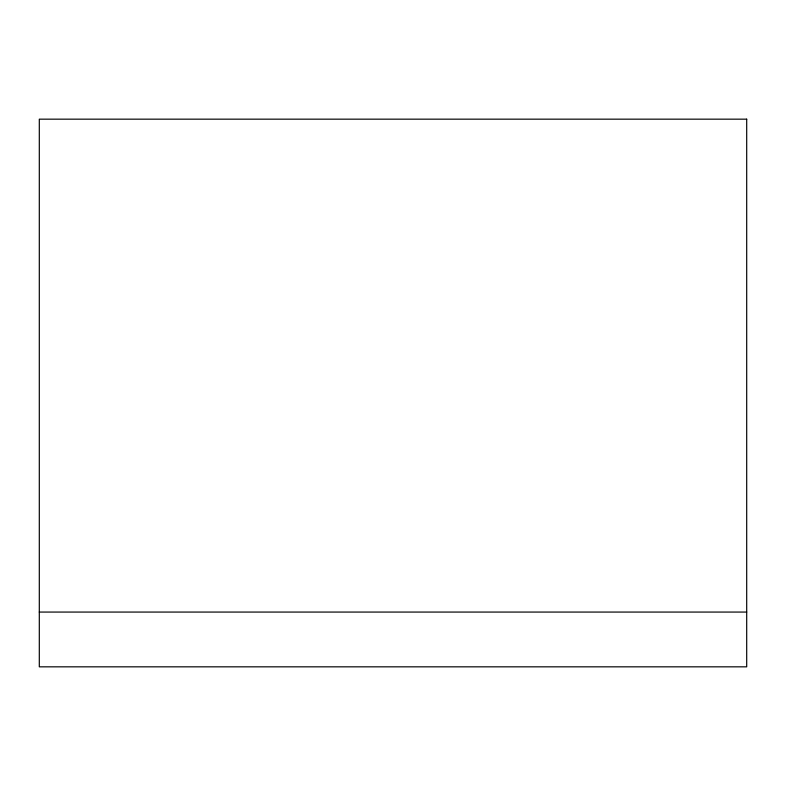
<?xml version="1.0" encoding="UTF-8"?>
<svg xmlns="http://www.w3.org/2000/svg" width="786" height="786" viewBox="0 0 786 786"><rect width="100%" height="100%" fill="white"/><g stroke="black" fill="none" stroke-linecap="round" stroke-linejoin="round"><path stroke-width="1.18" d="M39.3 612.068L746.7 612.068M746.7 119.167L39.3 119.167L39.3 666.833L746.7 666.833L746.7 119.167"/></g></svg>
